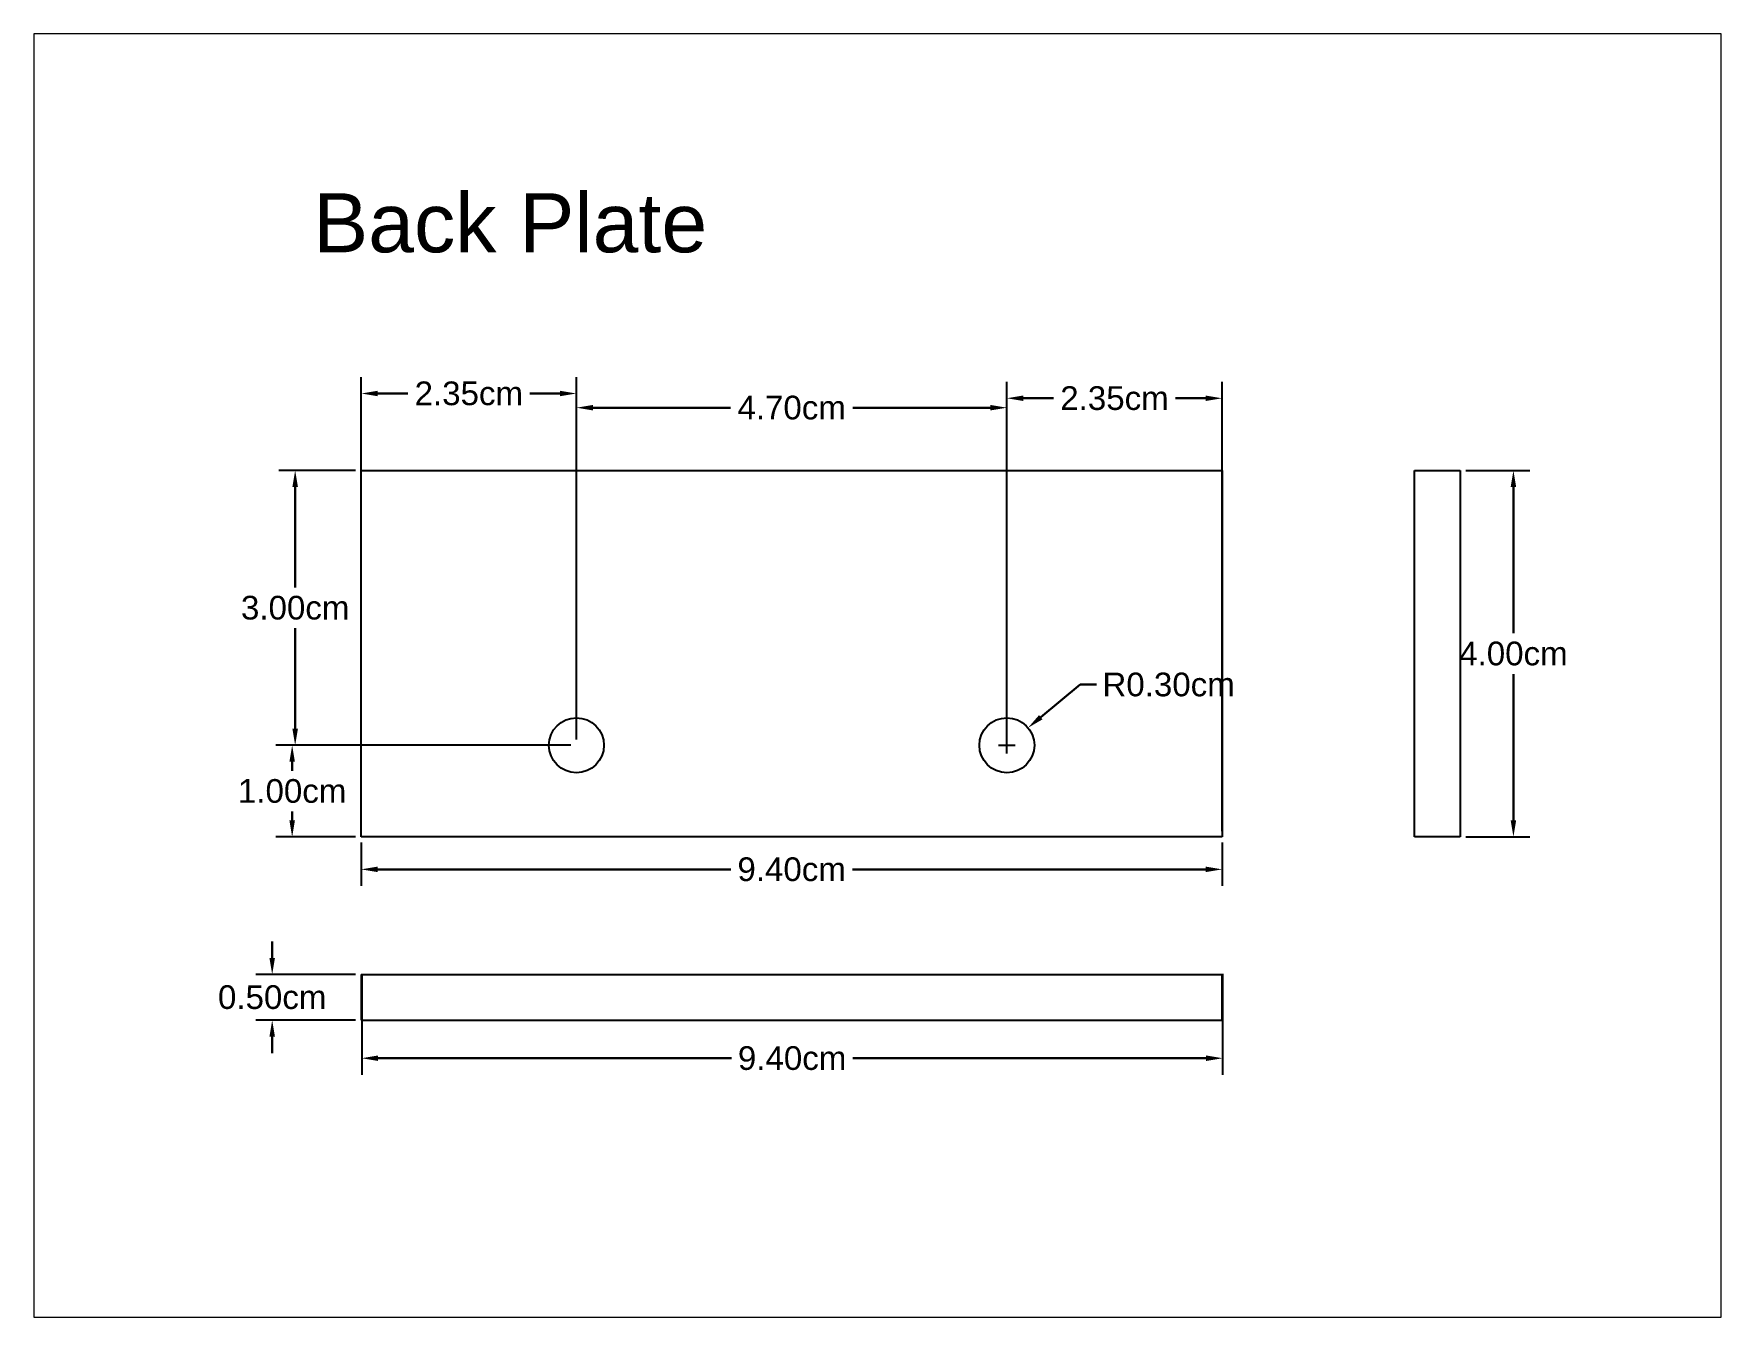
# Paper-space layout 'Layout4' of a CAD drawing. Header units: inches. Extents: x 0.3 to 11.1, y -0.4 to 7.9.
# The model-space entities are those that its viewports show. They can reach past a viewport. Long polylines and large blocks are cut down to what shows.
import ezdxf

# ---------------------------------------------------------------- set-up
doc = ezdxf.new("R2010")
doc.units = ezdxf.units.IN
doc.header["$MEASUREMENT"] = 0
doc.linetypes.add('HIDDEN', pattern=[0.375, 0.25, -0.125])
doc.layers.add('dim', color=250, linetype='Continuous')
doc.styles.get("Standard").update_dxf_attribs({"font": 'arial.ttf'})
doc.dimstyles.get("Standard").update_dxf_attribs({"dimtxt": 0.2585, "dimasz": 0.18, "dimexe": 0.18, "dimexo": 0.0625, "dimgap": 0.09, "dimtad": 0, "dimtih": 1, "dimtoh": 1, "dimzin": 0, "dimdsep": 46, "dimtxsty": 'Standard', "dimcen": 0.09, "dimazin": 0, "dimtfac": 1, "dimtofl": 0, "dimtmove": 0, "dimatfit": 3, "dimfxl": 1, "dimtolj": 1, "dimtzin": 0, "dimlwd": 30, "dimarcsym": 0})

# ---------------------------------------------------------------- blocks, each defined once
blk = doc.blocks.new('*D29')
at = {"layer": 'Defpoints', "color": 0, "lineweight": -3, "transparency": 16777216}
for p in [(75, 13.5), (84.4, 13.5), (84.4, 13.146)]:
    blk.add_point(p, dxfattribs=at)
at = {"layer": 'dim', "color": 0, "lineweight": -2, "transparency": 16777216}
for p, q in [((75, 13.438), (75, 12.966)), ((84.4, 13.438), (84.4, 12.966))]:
    blk.add_line(p, q, dxfattribs=at)
at = {"layer": 'dim', "color": 0, "lineweight": 30, "transparency": 16777216}
for p, q in [((75.18, 13.146), (79.037, 13.146)), ((84.22, 13.146), (80.363, 13.146))]:
    blk.add_line(p, q, dxfattribs=at)
at = {"layer": 'dim', "color": 0, "lineweight": -3, "transparency": 16777216}
for points in [[(75.18, 13.176), (75.18, 13.116), (75, 13.146)], [(84.22, 13.176), (84.22, 13.116), (84.4, 13.146)]]:
    blk.add_solid(points, dxfattribs=at)
at = {"layer": 'dim', "color": 0, "transparency": 16777216, "insert": (79.7, 13.146), "char_height": 0.2585, "attachment_point": 5}
blk.add_mtext('\\A1;9.40cm', dxfattribs=at)
blk = doc.blocks.new('*D30')
at = {"layer": 'Defpoints', "color": 0, "lineweight": -3, "transparency": 16777216}
for p in [(77.35, 18.339), (77.35, 14.5), (75, 13.5)]:
    blk.add_point(p, dxfattribs=at)
at = {"layer": 'dim', "color": 0, "lineweight": -2, "transparency": 16777216}
for p, q in [((75, 13.562), (75, 18.519)), ((77.35, 14.562), (77.35, 18.519))]:
    blk.add_line(p, q, dxfattribs=at)
at = {"layer": 'dim', "color": 0, "lineweight": 30, "transparency": 16777216}
for p, q in [((75.18, 18.339), (75.51, 18.339)), ((77.17, 18.339), (76.84, 18.339))]:
    blk.add_line(p, q, dxfattribs=at)
at = {"layer": 'dim', "color": 0, "lineweight": -3, "transparency": 16777216}
for points in [[(75.18, 18.369), (75.18, 18.309), (75, 18.339)], [(77.17, 18.369), (77.17, 18.309), (77.35, 18.339)]]:
    blk.add_solid(points, dxfattribs=at)
at = {"layer": 'dim', "color": 0, "transparency": 16777216, "insert": (76.175, 18.339), "char_height": 0.2585, "attachment_point": 5}
blk.add_mtext('\\A1;2.35cm', dxfattribs=at)
blk = doc.blocks.new('*D31')
at = {"layer": 'Defpoints', "color": 0, "lineweight": -3, "transparency": 16777216}
for p in [(84.4, 18.287), (82.05, 14.5), (84.4, 13.5)]:
    blk.add_point(p, dxfattribs=at)
at = {"layer": 'dim', "color": 0, "lineweight": -2, "transparency": 16777216}
for p, q in [((82.05, 14.562), (82.05, 18.467)), ((84.4, 13.562), (84.4, 18.467))]:
    blk.add_line(p, q, dxfattribs=at)
at = {"layer": 'dim', "color": 0, "lineweight": 30, "transparency": 16777216}
for p, q in [((82.23, 18.287), (82.56, 18.287)), ((84.22, 18.287), (83.89, 18.287))]:
    blk.add_line(p, q, dxfattribs=at)
at = {"layer": 'dim', "color": 0, "lineweight": -3, "transparency": 16777216}
for points in [[(82.23, 18.317), (82.23, 18.257), (82.05, 18.287)], [(84.22, 18.317), (84.22, 18.257), (84.4, 18.287)]]:
    blk.add_solid(points, dxfattribs=at)
at = {"layer": 'dim', "color": 0, "transparency": 16777216, "insert": (83.225, 18.287), "char_height": 0.2585, "attachment_point": 5}
blk.add_mtext('\\A1;2.35cm', dxfattribs=at)
blk = doc.blocks.new('*D32')
at = {"layer": 'Defpoints', "color": 0, "lineweight": -3, "transparency": 16777216}
for p in [(82.05, 18.184), (77.35, 14.5), (82.05, 14.5)]:
    blk.add_point(p, dxfattribs=at)
at = {"layer": 'dim', "color": 0, "lineweight": -2, "transparency": 16777216}
for p, q in [((77.35, 14.562), (77.35, 18.364)), ((82.05, 14.562), (82.05, 18.364))]:
    blk.add_line(p, q, dxfattribs=at)
at = {"layer": 'dim', "color": 0, "lineweight": 30, "transparency": 16777216}
for p, q in [((77.53, 18.184), (79.032, 18.184)), ((81.87, 18.184), (80.368, 18.184))]:
    blk.add_line(p, q, dxfattribs=at)
at = {"layer": 'dim', "color": 0, "lineweight": -3, "transparency": 16777216}
for points in [[(77.53, 18.214), (77.53, 18.154), (77.35, 18.184)], [(81.87, 18.214), (81.87, 18.154), (82.05, 18.184)]]:
    blk.add_solid(points, dxfattribs=at)
at = {"layer": 'dim', "color": 0, "transparency": 16777216, "insert": (79.7, 18.184), "char_height": 0.2585, "attachment_point": 5}
blk.add_mtext('\\A1;4.70cm', dxfattribs=at)
blk = doc.blocks.new('*D33')
at = {"layer": 'Defpoints', "color": 0, "lineweight": -3, "transparency": 16777216}
for p in [(75, 12), (74.028, 11.5), (75, 11.5)]:
    blk.add_point(p, dxfattribs=at)
at = {"layer": 'dim', "color": 0, "lineweight": 30, "transparency": 16777216}
for p, q in [((74.028, 12.18), (74.028, 12.36)), ((74.028, 11.32), (74.028, 11.14))]:
    blk.add_line(p, q, dxfattribs=at)
at = {"layer": 'dim', "color": 0, "lineweight": -2, "transparency": 16777216}
for p, q in [((74.938, 12), (73.848, 12)), ((74.938, 11.5), (73.848, 11.5))]:
    blk.add_line(p, q, dxfattribs=at)
at = {"layer": 'dim', "color": 0, "lineweight": -3, "transparency": 16777216}
for points in [[(73.998, 12.18), (74.058, 12.18), (74.028, 12)], [(73.998, 11.32), (74.058, 11.32), (74.028, 11.5)]]:
    blk.add_solid(points, dxfattribs=at)
at = {"layer": 'dim', "color": 0, "transparency": 16777216, "insert": (74.028, 11.75), "char_height": 0.2585, "attachment_point": 5}
blk.add_mtext('\\A1;0.50cm', dxfattribs=at)
blk = doc.blocks.new('*D34')
at = {"layer": 'Defpoints', "color": 0, "lineweight": -3, "transparency": 16777216}
for p in [(75.005, 12.069), (84.405, 12.069), (84.405, 11.085)]:
    blk.add_point(p, dxfattribs=at)
at = {"layer": 'dim', "color": 0, "lineweight": -2, "transparency": 16777216}
for p, q in [((75.005, 12.007), (75.005, 10.905)), ((84.405, 12.007), (84.405, 10.905))]:
    blk.add_line(p, q, dxfattribs=at)
at = {"layer": 'dim', "color": 0, "lineweight": 30, "transparency": 16777216}
for p, q in [((75.185, 11.085), (79.042, 11.085)), ((84.225, 11.085), (80.368, 11.085))]:
    blk.add_line(p, q, dxfattribs=at)
at = {"layer": 'dim', "color": 0, "lineweight": -3, "transparency": 16777216}
for points in [[(75.185, 11.115), (75.185, 11.055), (75.005, 11.085)], [(84.225, 11.115), (84.225, 11.055), (84.405, 11.085)]]:
    blk.add_solid(points, dxfattribs=at)
at = {"layer": 'dim', "color": 0, "transparency": 16777216, "insert": (79.705, 11.085), "char_height": 0.2585, "attachment_point": 5}
blk.add_mtext('\\A1;9.40cm', dxfattribs=at)
blk = doc.blocks.new('*D35')
at = {"layer": 'Defpoints', "color": 0, "lineweight": -3, "transparency": 16777216}
for p in [(74.246, 14.5), (77.35, 14.5), (75, 13.5)]:
    blk.add_point(p, dxfattribs=at)
at = {"layer": 'dim', "color": 0, "lineweight": -2, "transparency": 16777216}
for p, q in [((77.288, 14.5), (74.066, 14.5)), ((74.938, 13.5), (74.066, 13.5))]:
    blk.add_line(p, q, dxfattribs=at)
at = {"layer": 'dim', "color": 0, "lineweight": 30, "transparency": 16777216}
for p, q in [((74.246, 14.32), (74.246, 14.222)), ((74.246, 13.68), (74.246, 13.778))]:
    blk.add_line(p, q, dxfattribs=at)
at = {"layer": 'dim', "color": 0, "lineweight": -3, "transparency": 16777216}
for points in [[(74.216, 14.32), (74.276, 14.32), (74.246, 14.5)], [(74.216, 13.68), (74.276, 13.68), (74.246, 13.5)]]:
    blk.add_solid(points, dxfattribs=at)
at = {"layer": 'dim', "color": 0, "transparency": 16777216, "insert": (74.246, 14), "char_height": 0.2585, "attachment_point": 5}
blk.add_mtext('\\A1;1.00cm', dxfattribs=at)
blk = doc.blocks.new('*D36')
at = {"layer": 'Defpoints', "color": 0, "lineweight": -3, "transparency": 16777216}
for p in [(74.279, 17.5), (75, 17.5), (77.35, 14.5)]:
    blk.add_point(p, dxfattribs=at)
at = {"layer": 'dim', "color": 0, "lineweight": -2, "transparency": 16777216}
for p, q in [((74.938, 17.5), (74.099, 17.5)), ((77.288, 14.5), (74.099, 14.5))]:
    blk.add_line(p, q, dxfattribs=at)
at = {"layer": 'dim', "color": 0, "lineweight": 30, "transparency": 16777216}
for p, q in [((74.279, 17.32), (74.279, 16.222)), ((74.279, 14.68), (74.279, 15.778))]:
    blk.add_line(p, q, dxfattribs=at)
at = {"layer": 'dim', "color": 0, "lineweight": -3, "transparency": 16777216}
for points in [[(74.249, 17.32), (74.309, 17.32), (74.279, 17.5)], [(74.249, 14.68), (74.309, 14.68), (74.279, 14.5)]]:
    blk.add_solid(points, dxfattribs=at)
at = {"layer": 'dim', "color": 0, "transparency": 16777216, "insert": (74.279, 16), "char_height": 0.2585, "attachment_point": 5}
blk.add_mtext('\\A1;3.00cm', dxfattribs=at)
blk = doc.blocks.new('*D37')
at = {"layer": 'Defpoints', "color": 0, "lineweight": -3, "transparency": 16777216}
for p in [(87, 17.5), (87, 13.5), (87.581, 13.5)]:
    blk.add_point(p, dxfattribs=at)
at = {"layer": 'dim', "color": 0, "lineweight": -2, "transparency": 16777216}
for p, q in [((87.063, 17.5), (87.761, 17.5)), ((87.063, 13.5), (87.761, 13.5))]:
    blk.add_line(p, q, dxfattribs=at)
at = {"layer": 'dim', "color": 0, "lineweight": 30, "transparency": 16777216}
for p, q in [((87.581, 17.32), (87.581, 15.722)), ((87.581, 13.68), (87.581, 15.278))]:
    blk.add_line(p, q, dxfattribs=at)
at = {"layer": 'dim', "color": 0, "lineweight": -3, "transparency": 16777216}
for points in [[(87.551, 17.32), (87.611, 17.32), (87.581, 17.5)], [(87.551, 13.68), (87.611, 13.68), (87.581, 13.5)]]:
    blk.add_solid(points, dxfattribs=at)
at = {"layer": 'dim', "color": 0, "transparency": 16777216, "insert": (87.581, 15.5), "char_height": 0.2585, "attachment_point": 5}
blk.add_mtext('\\A1;4.00cm', dxfattribs=at)
blk = doc.blocks.new('*D38')
at = {"layer": 'Defpoints', "color": 0, "lineweight": -3, "transparency": 16777216}
for p in [(82.281, 14.691), (82.05, 14.5)]:
    blk.add_point(p, dxfattribs=at)
at = {"layer": 'dim', "color": 0, "lineweight": 30, "transparency": 16777216}
for p, q in [((82.85, 15.162), (82.42, 14.806)), ((83.03, 15.162), (82.85, 15.162))]:
    blk.add_line(p, q, dxfattribs=at)
at = {"layer": 'dim', "color": 0, "lineweight": -2, "transparency": 16777216}
for p, q in [((82.05, 14.41), (82.05, 14.59)), ((81.96, 14.5), (82.14, 14.5))]:
    blk.add_line(p, q, dxfattribs=at)
at = {"layer": 'dim', "color": 0, "lineweight": -3, "transparency": 16777216}
blk.add_solid([(82.401, 14.829), (82.439, 14.783), (82.281, 14.691)], dxfattribs=at)
at = {"layer": 'dim', "color": 0, "transparency": 16777216, "insert": (83.816, 15.162), "char_height": 0.2585, "attachment_point": 5}
blk.add_mtext('\\A1;R0.30cm', dxfattribs=at)

msp = doc.modelspace()

# ---------------------------------------------------------------- linework, layer by layer
for p, q in [((75, 17.5), (84.4, 17.5)), ((75, 13.5), (75, 17.5)), ((84.4, 17.5), (84.4, 13.5)), ((86.5, 17.5), (87, 17.5)), ((86.5, 13.5), (86.5, 17.5)), ((87, 17.5), (87, 13.5)), ((84.4, 13.5), (75, 13.5)), ((87, 13.5), (86.5, 13.5)), ((75, 12), (75, 11.5)), ((75, 12), (84.4, 12)), ((84.4, 11.5), (84.4, 12)), ((75, 11.5), (84.4, 11.5))]:
    msp.add_line(p, q)
for centre in [(77.35, 14.5), (82.05, 14.5)]:
    msp.add_circle(centre, 0.3)

# ---------------------------------------------------------------- texts
at = {"layer": 'dim', "linetype": 'HIDDEN', "lineweight": -3, "insert": (74.476, 20.524), "char_height": 0.6443, "attachment_point": 1}
msp.add_mtext_dynamic_manual_height_columns('Back Plate', width=14.27996, gutter_width=3.221, heights=[0], dxfattribs=at)

# ---------------------------------------------------------------- dimensions: what is measured, and where the dimension line sits
at = {"layer": 'dim'}
for base, p1, p2, picture, middle in [((77.35, 18.339), (75, 13.5), (77.35, 14.5), '*D30', (76.175, 18.339)), ((84.4, 18.287), (82.05, 14.5), (84.4, 13.5), '*D31', (83.225, 18.287)), ((82.05, 18.184), (77.35, 14.5), (82.05, 14.5), '*D32', (79.7, 18.184)), ((84.4, 13.146), (75, 13.5), (84.4, 13.5), '*D29', (79.7, 13.146)), ((84.405, 11.085), (75.005, 12.069), (84.405, 12.069), '*D34', (79.705, 11.085))]:
    dim = msp.add_linear_dim(base=base, p1=p1, p2=p2, dimstyle='Standard', override={"dimpost": 'cm'}, dxfattribs=at)
    dim.commit()
    dim.dimension.update_dxf_attribs({"geometry": picture, "text_midpoint": middle})
for base, p1, p2, picture, middle in [((74.279, 17.5), (77.35, 14.5), (75, 17.5), '*D36', (74.279, 16)), ((87.581, 13.5), (87, 17.5), (87, 13.5), '*D37', (87.581, 15.5)), ((74.246, 14.5), (75, 13.5), (77.35, 14.5), '*D35', (74.246, 14)), ((74.028, 11.5), (75, 12), (75, 11.5), '*D33', (74.028, 11.75))]:
    dim = msp.add_linear_dim(base=base, p1=p1, p2=p2, angle=90, dimstyle='Standard', override={"dimpost": 'cm'}, dxfattribs=at)
    dim.commit()
    dim.dimension.update_dxf_attribs({"geometry": picture, "text_midpoint": middle})
dim = msp.add_radius_dim(center=(82.05, 14.5), mpoint=(82.281, 14.691), dimstyle='Standard', override={"dimpost": 'cm'}, dxfattribs=at)
dim.commit()
dim.dimension.update_dxf_attribs({"geometry": '*D38', "text_midpoint": (83.816, 15.162), "dimtype": 164})

psp = doc.layouts.new('Layout4')

# ---------------------------------------------------------------- viewports
at = {"layer": 'dim', "linetype": 'HIDDEN', "lineweight": -3, "view_target_point": (71.281, 22.341)}
psp.add_viewport(center=(5.672, 3.759), size=(10.839, 8.23892), view_center_point=(9.356, -7.08), view_height=14.00616, dxfattribs=at)

doc.saveas('drawing.dxf')
